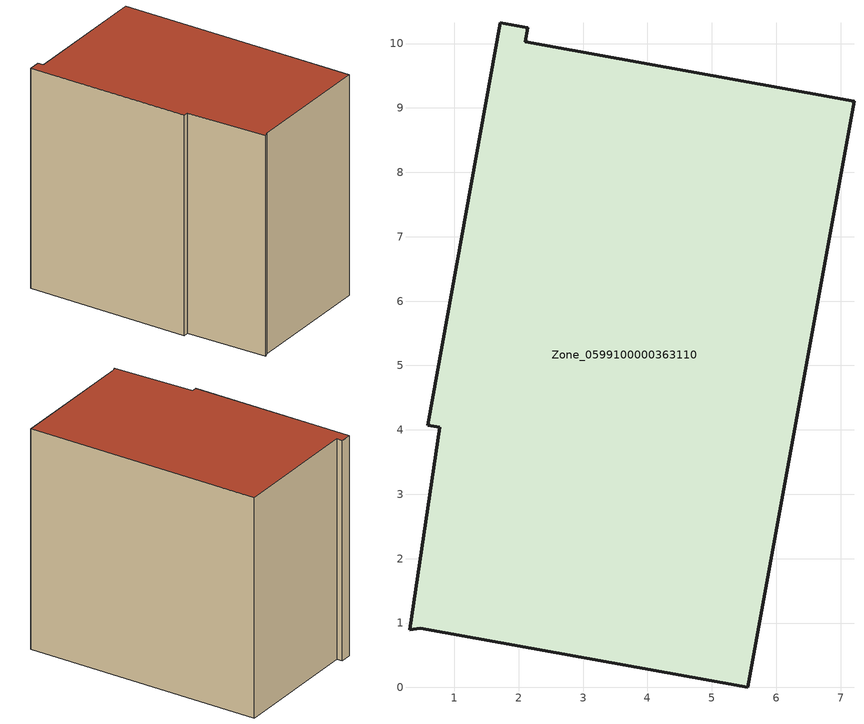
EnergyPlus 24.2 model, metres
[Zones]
Zone_0599100000363110
 floor ground (C_G): 0.59,4.07 1.71,10.33 2.14,10.24 2.1,10.03 7.21,9.1 5.56,0 0.47,0.92 0.3,0.9 0.77,4.04 z0
 wall outside (C_F): 5.56,0 7.21,9.1 2.1,10.03 2.14,10.24 1.71,10.33 0.59,4.07 0.77,4.04 0.3,0.9 0.47,0.92 5.56,0 z0:8.63
 roof outside (C_R): 0.77,4.04 0.3,0.9 0.47,0.92 5.56,0 7.21,9.1 2.1,10.03 2.14,10.24 1.71,10.33 0.59,4.07 z8.63
[BUILDING]
Pand.0599100000363110: North Axis=0; Terrain=City; Loads Convergence Tolerance Value=0.04; Temperature Convergence Tolerance Value=0.4; Solar Distribution=FullExterior; Maximum Number of Warmup Days=25; Minimum Number of Warmup Days=1
[Site:Location]
Rotterdam.The.Hague.AP_ZH_NLD Design_Conditions: Latitude=51.96; Longitude=4.45; Time Zone=1; Elevation=-4.5
[SITE:GROUNDTEMPERATURE:BUILDINGSURFACE]
18, 18, 18, 18, 18, 18, 18, 18, 18, 18, 18, 18
[MATERIAL] Thermal Absorptance=0.9; Solar Absorptance=0.7; Visible Absorptance=0.7
Name | Roughness | Thickness | Conductivity | Density | Specific Heat
G.TC.1992-2005 | MediumSmooth | 0.15 | 0.06 | 540 | 1210
F.TC.1992-2005 | Rough | 0.3 | 0.12 | 1920 | 840
R.TC.1992-2005 | MediumRough | 0.2 | 0.08 | 1500 | 1000
[CONSTRUCTION]
C_G: G.TC.1992-2005
C_F: F.TC.1992-2005
C_R: R.TC.1992-2005
[ZONE]
Zone_0599100000363110: Type=1; Multiplier=1; Ceiling Height=Autocalculate; Volume=Autocalculate; Floor Area=autocalculate; Part of Total Floor Area=Yes
[ZONEINFILTRATION:DESIGNFLOWRATE]
Infil_Zone_0599100000363110: Zone or ZoneList or Space or SpaceList=Zone_0599100000363110; Schedule=AlwaysOn; Design Flow Rate Calculation Method=Flow/Area; Flow Rate per Floor Area=0.0015; Constant Term Coefficient=1; Temperature Term Coefficient=0; Velocity Term Coefficient=0; Velocity Squared Term Coefficient=0
[HVACTEMPLATE:ZONE:IDEALLOADSAIRSYSTEM]
Zone_0599100000363110: Maximum Heating Supply Air Temperature=50; Minimum Cooling Supply Air Temperature=13; Maximum Heating Supply Air Humidity Ratio=0.0156; Minimum Cooling Supply Air Humidity Ratio=0.0077; Heating Limit=NoLimit; Cooling Limit=NoLimit; Dehumidification Control Type=ConstantSensibleHeatRatio; Cooling Sensible Heat Ratio=0.7; Dehumidification Setpoint=60; Humidification Control Type=None; Humidification Setpoint=30; Outdoor Air Method=None; Outdoor Air Flow Rate per Person=0.00944; Outdoor Air Flow Rate per Zone Floor Area=0; Outdoor Air Flow Rate per Zone=0; Demand Controlled Ventilation Type=None; Outdoor Air Economizer Type=NoEconomizer; Heat Recovery Type=None; Sensible Heat Recovery Effectiveness=0.7; Latent Heat Recovery Effectiveness=0.65
[ZONECONTROL:THERMOSTAT]
ThermostatControl_Zone_0599100000363110: Zone or ZoneList=Zone_0599100000363110; Control Type Schedule=DualSetpointControlType; Control 1=Thermostat_Zone_0599100000363110; Temperature Difference Between Cutout And Setpoint=0
[THERMOSTATSETPOINT:DUALSETPOINT]
Thermostat_Zone_0599100000363110: Heating Setpoint Temperature Schedule=HeatingSetpoint_Zone_0599100000363110; Cooling Setpoint Temperature Schedule=CoolingSetpoint_Zone_0599100000363110
[SCHEDULE:COMPACT]
HeatingSetpoint_Zone_0599100000363110: Through: 12/31, For: AllDays, Until: 24:00, 21
CoolingSetpoint_Zone_0599100000363110: Through: 12/31, For: AllDays, Until: 24:00, 24
DualSetpointControlType: Through: 12/31, For: AllDays, Until: 24:00, 4
AlwaysOn: Through: 12/31, For: AllDays, Until: 24:00, 1
